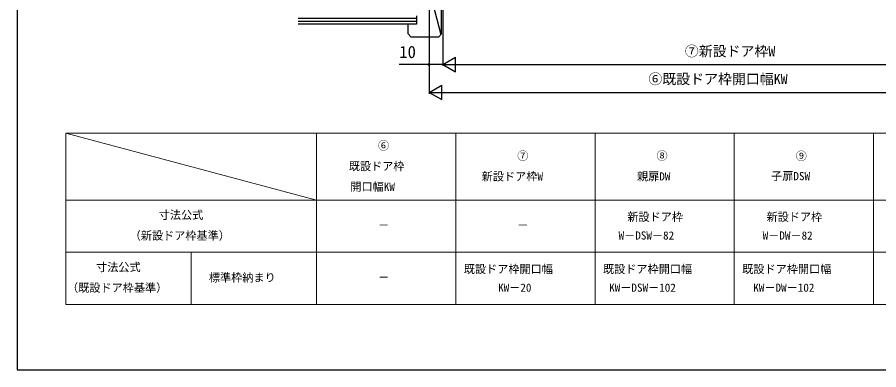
# Model space of a CAD drawing. Units: millimetres, scale not verified. Extents: x -525 to 525, y -783 to 779.
# Drawn here: x -525 to 94, y -783 to -529 of the extents above; entities that cross this region are included whole.
import ezdxf
from ezdxf.enums import TextEntityAlignment as Align

# ---------------------------------------------------------------- set-up
doc = ezdxf.new("R2010")
doc.units = ezdxf.units.MM
doc.header["$LTSCALE"] = 4
doc.layers.add('0-1_TABLE1', color=7, linetype='Continuous', lineweight=18)
for name, color, linetype in [('0-7_YKK_D', 6, 'Continuous'), ('0-8_YKK_ZWAK', 7, 'Continuous'), ('0-9_YSS_K', 3, 'Continuous')]:
    doc.layers.add(name, color=color, linetype=linetype)
doc.styles.add('ＭＳ ゴシック', font='')
doc.styles.get('ＭＳ ゴシック').set_extended_font_data('MS Gothic')

msp = doc.modelspace()

# ---------------------------------------------------------------- linework, layer by layer
at = {"layer": '0-1_TABLE1'}
for p, q in [((-310, -660.8), (-490, -612.8)), ((-490, -612.8), (490, -612.8)), ((-490, -612.8), (-490, -735.8)), ((-310, -612.8), (-310, -735.8)), ((-210, -612.8), (-210, -735.8)), ((-110, -612.8), (-110, -735.8)), ((-10, -612.8), (-10, -735.8)), ((90, -612.8), (90, -735.8)), ((-490, -660.8), (490, -660.8)), ((-490, -698.3), (490, -698.3)), ((-400, -698.3), (-400, -735.8)), ((-490, -735.8), (490, -735.8))]:
    msp.add_line(p, q, dxfattribs=at)
at = {"layer": '0-7_YKK_D'}
for p, q in [((-219.229, -444.607), (-219.229, -564.406)), ((-229.229, -451.506), (-229.229, -564.406)), ((-229.229, -451.506), (-229.229, -584.406)), ((-219.229, -449.006), (-219.229, -564.406)), ((-219.229, -563.406), (-210.136, -558.156)), ((-210.136, -568.656), (-210.136, -558.156)), ((-219.229, -563.406), (-210.136, -568.656)), ((-219.229, -563.406), (-201.043, -563.406)), ((-208.729, -563.406), (210.271, -563.406)), ((-229.229, -583.406), (-220.136, -578.156)), ((-220.136, -588.656), (-220.136, -578.156)), ((-229.229, -583.406), (-220.136, -588.656)), ((-229.229, -583.406), (-211.043, -583.406)), ((-218.729, -583.406), (220.271, -583.406))]:
    msp.add_line(p, q, dxfattribs=at)
msp.add_lwpolyline([(-219.229, -563.406), (-229.229, -563.406), (-250.779, -563.406)], dxfattribs=at)
msp.add_circle((-229.229, -563.406), 0.637, dxfattribs=at)
at = {"layer": '0-8_YKK_ZWAK'}
msp.add_line((-525, 747.2), (-525, -782.8), dxfattribs=at)
msp.add_lwpolyline([(-525, -782.8), (525, -782.8), (525, 747.2)], dxfattribs=at)
at = {"layer": '0-9_YSS_K'}
for p, q in [((-244.229, -452.407), (-220.647, -541.824)), ((-220.229, -541.407), (-220.229, -452.407)), ((-238.229, -530.407), (-323.229, -530.407)), ((-238.229, -528.407), (-238.229, -534.407)), ((-238.229, -532.407), (-323.229, -532.407)), ((-238.229, -534.407), (-323.229, -534.407)), ((-244.229, -541.407), (-244.229, -534.407)), ((-244.229, -541.407), (-242.229, -543.407)), ((-242.229, -543.407), (-222.229, -543.407)), ((-220.229, -541.407), (-222.229, -543.407))]:
    msp.add_line(p, q, dxfattribs=at)

# ---------------------------------------------------------------- texts
at = {"layer": '0-1_TABLE1', "style": 'ＭＳ ゴシック'}
for s, p in [('⑥', (-265.864, -626.376)), ('⑦', (-165.864, -633.747)), ('⑧', (-65.864, -633.679)), ('⑨', (34.136, -633.906)), ('既設ドア枠', (-286.864, -641.209)), ('新設ドア枠W', (-191.386, -648.58)), ('親扉DW', (-79.864, -648.512)), ('子扉DSW', (16.477, -648.285)), ('開口幅KW', (-285.75, -655.952)), ('寸法公式', (-423.364, -676.247)), ('新設ドア枠', (-86.841, -677.633)), ('新設ドア枠', (13.159, -677.633)), ('－', (-265.864, -683.55)), ('－', (-165.864, -683.55)), ('（新設ドア枠基準）', (-444.227, -691.08)), ('W－DSW－82', (-93.114, -690.967)), ('W－DW－82', (10.386, -690.967)), ('寸法公式', (-468.364, -713.747)), ('既設ドア枠開口幅', (-204.273, -715.133)), ('既設ドア枠開口幅', (-104.273, -715.133)), ('既設ドア枠開口幅', (-4.273, -715.133)), ('標準枠納まり', (-387.364, -721.209)), ('－', (-265.864, -721.05)), ('（既設ドア枠基準）', (-489.227, -728.58)), ('KW－20', (-179.636, -728.467)), ('KW－DSW－102', (-99.864, -728.467)), ('KW－DW－102', (3.636, -728.467))]:
    msp.add_text(s, height=5.865, dxfattribs=at).set_placement(p, align=Align.BOTTOM_LEFT)
at = {"layer": '0-7_YKK_D', "style": 'ＭＳ ゴシック'}
for s, height, p in [('10', 8.798, (-250.62, -561.406)), ('⑦新設ドア枠W', 7.331, (-45.508, -559.645)), ('⑥既設ドア枠開口幅KW', 7.331, (-71.672, -579.645))]:
    msp.add_text(s, height=height, dxfattribs=at).set_placement(p, align=Align.BOTTOM_LEFT)

doc.saveas('drawing.dxf')
